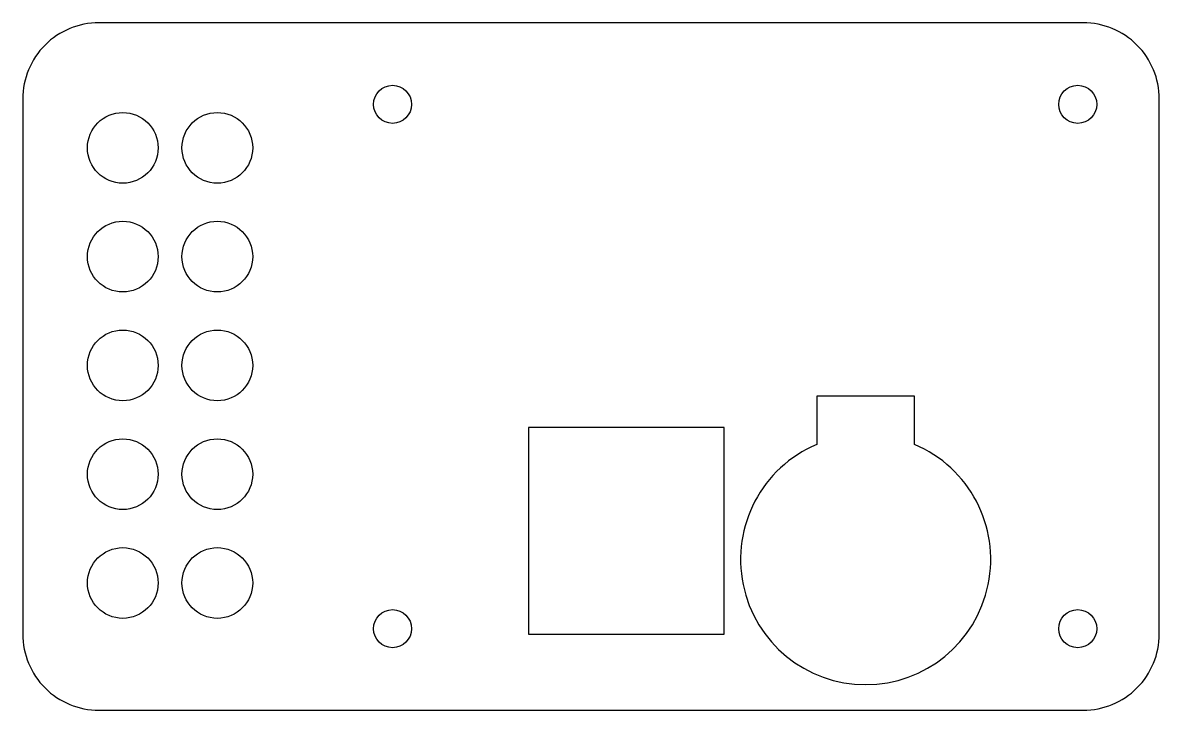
# Model space of a CAD drawing. Header units: millimetres. Extents: x 64 to 169, y -204 to -141.
import ezdxf

# ---------------------------------------------------------------- set-up
doc = ezdxf.new("R2010")
doc.units = ezdxf.units.MM
doc.layers.get('0').update_dxf_attribs({"linetype": 'CONTINUOUS'})

msp = doc.modelspace()

# ---------------------------------------------------------------- linework, layer by layer
for points in [[(91.06, -140.95), (90.06, -140.95), (71.23, -140.95, 0.414214), (64.23, -147.95), (64.23, -197.15, 0.414214), (71.23, -204.15), (161.73, -204.15, 0.414214), (168.73, -197.15), (168.73, -188.96), (168.73, -158.44), (168.73, -147.95, 0.414214), (161.73, -140.95)], [(146.23, -175.29), (141.73, -175.29), (137.23, -175.29), (137.23, -179.71, 4.907334), (146.23, -179.71)]]:
    msp.add_lwpolyline(points, format="xyb", close=True)
msp.add_lwpolyline([(128.73, -178.15), (110.73, -178.15), (110.73, -197.15), (111.62, -197.15), (128.73, -197.15)], close=True)
for centre, radius in [((98.23, -148.45), 1.75), ((161.23, -148.45), 1.75), ((73.43, -152.45), 3.25), ((82.12, -152.45), 3.25), ((73.43, -162.45), 3.25), ((82.12, -162.45), 3.25), ((73.43, -172.45), 3.25), ((82.12, -172.45), 3.25), ((73.43, -182.45), 3.25), ((82.12, -182.45), 3.25), ((73.43, -192.45), 3.25), ((82.12, -192.45), 3.25), ((98.23, -196.65), 1.75), ((161.23, -196.65), 1.75)]:
    msp.add_circle(centre, radius)

doc.saveas('drawing.dxf')
